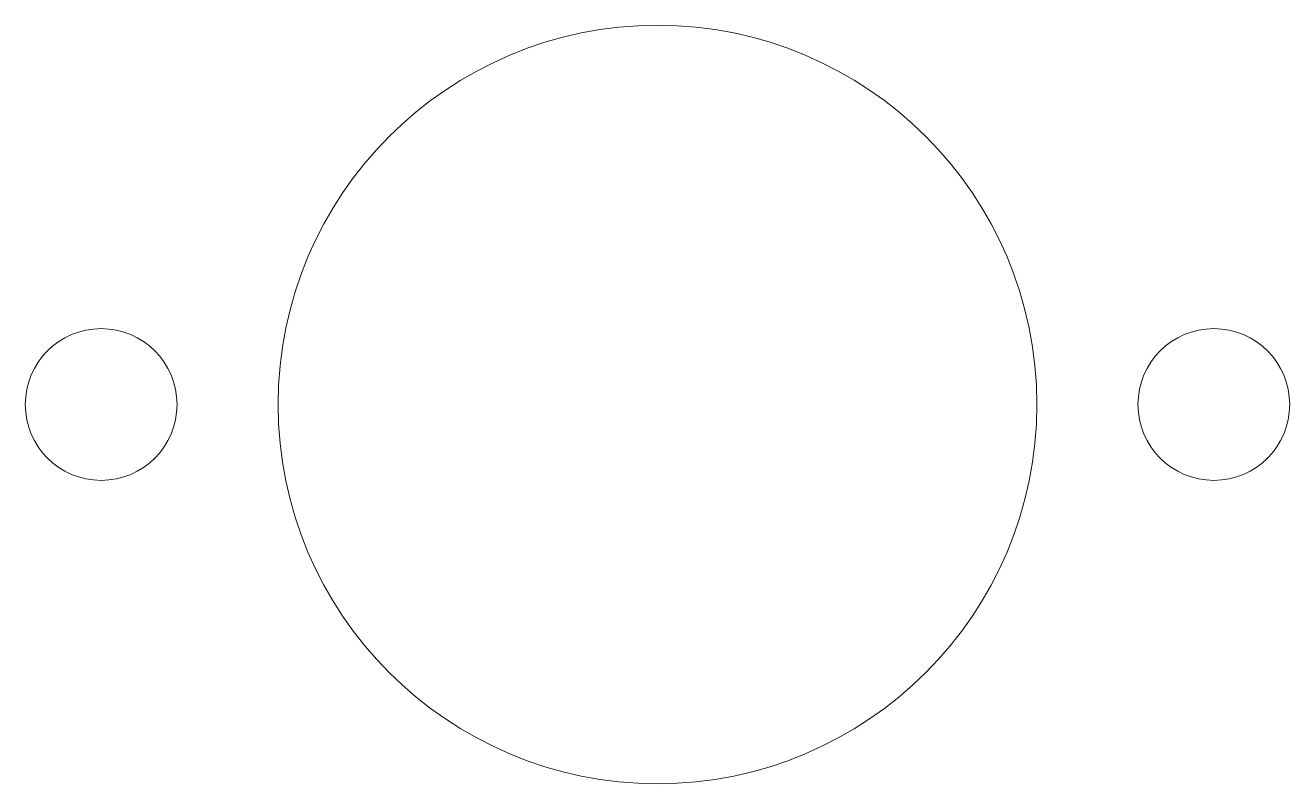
# Model space of a CAD drawing. Header units: millimetres. Extents: x -12.5 to 12.5, y -7.5 to 7.5.
import ezdxf

# ---------------------------------------------------------------- set-up
doc = ezdxf.new("R2010")
doc.units = ezdxf.units.MM
doc.layers.get('0').update_dxf_attribs({"linetype": 'CONTINUOUS', "lineweight": 0})

msp = doc.modelspace()

# ---------------------------------------------------------------- linework, layer by layer
for centre, radius in [((0, 0), 7.5), ((-11, 0), 1.5), ((11, 0), 1.5)]:
    msp.add_circle(centre, radius)

doc.saveas('drawing.dxf')
